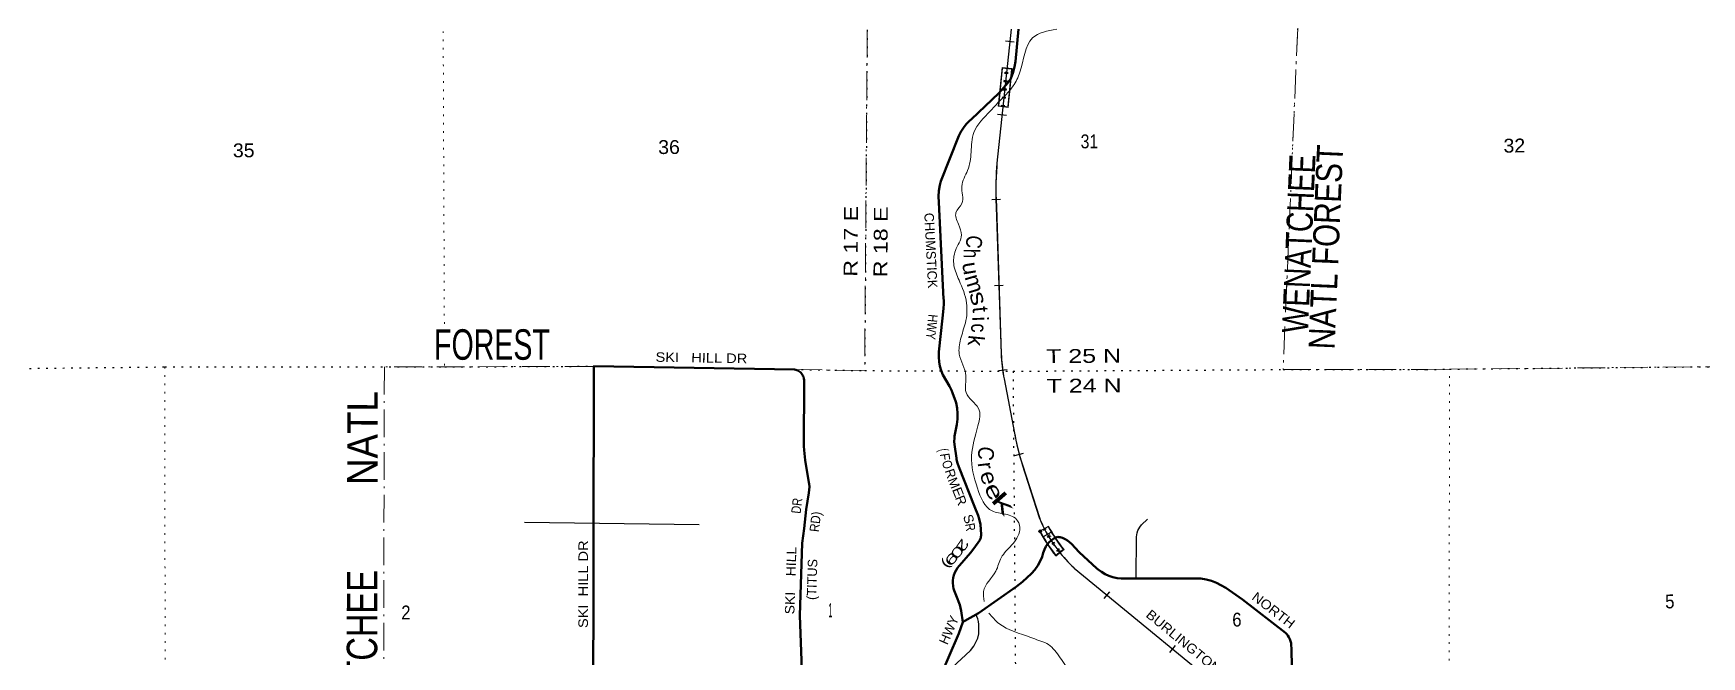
# Model space of a CAD drawing. Header units: feet. Extents: x -3 to 248627, y 0 to 184934.
# Drawn here: x 75471 to 96546, y 38115 to 45987 of the extents above; entities that cross this region are included whole.
import ezdxf
from ezdxf.enums import TextEntityAlignment as Align

# ---------------------------------------------------------------- set-up
doc = ezdxf.new("R2010")
doc.units = ezdxf.units.FT
doc.header["$LTSCALE"] = 70
doc.header["$PDMODE"] = 32
doc.header["$PDSIZE"] = 35
doc.linetypes.add('DOT_DASHED', pattern=[7.7, 5, -1.2, 0.3, -1.2])
doc.linetypes.add('DOTTED', pattern=[1.5, 0.3, -1.2])
for name, color, linetype, lineweight in [('26', 7, 'Continuous', 40), ('27', 7, 'Continuous', 35), ('29', 7, 'Continuous', 25), ('34', 7, 'Continuous', 25), ('39', 7, 'Continuous', 13), ('44', 7, 'DOT_DASHED', 13), ('6', 7, 'DOTTED', 25), ('7', 7, 'DOTTED', 13)]:
    doc.layers.add(name, color=color, linetype=linetype, lineweight=lineweight)
doc.layers.add('41', color=7, linetype='Continuous')

msp = doc.modelspace()

# ---------------------------------------------------------------- linework, layer by layer
at = {"layer": '26'}
for points in [[(87667.29, 45232.13), (87782.56, 45360.4), (87818.63, 45416.45), (87848.72, 45496.31), (87866.61, 45563.45), (87877.39, 45632.09), (87916.3, 46039.84)], [(87214.67, 38552.23), (87192.57, 38694.52), (87172.85, 38769.2), (87165.03, 38792.22), (87136.94, 38866.44), (87103.43, 38949.75), (87094.92, 38974.74), (87090.54, 38999.75), (87089.01, 39008.49), (87086.66, 39042.65), (87087.9, 39076.87), (87092.7, 39110.77), (87101.02, 39143.98), (87112.77, 39176.15), (87127.82, 39206.91), (87146, 39235.92), (87167.11, 39262.88), (87168.61, 39264.59), (87309.46, 39425.73), (87352.02, 39479.94), (87425.8, 39584.98), (87432.75, 39598.99), (87438.2, 39613.64), (87442.09, 39628.78), (87444.37, 39644.25), (87445.04, 39658.15), (87435.48, 39784.22), (87420.15, 39854.49), (87406.94, 39897.25), (87360.67, 40009.95), (87162.61, 40510.62), (87146.13, 40557.99), (87134.7, 40606.83), (87132.12, 40622.68), (87107.02, 40794.68), (87104.27, 40833.61), (87105.61, 40872.62), (87108.73, 40898.23), (87137.22, 41048.4), (87145.24, 41116.1), (87146.15, 41184.26), (87139.92, 41252.14), (87126.64, 41319), (87122.61, 41334.1), (87083.27, 41446.1), (87069.41, 41480.49), (87043.75, 41531.03), (86961.34, 41676.23), (86939.57, 41728.63), (86923.4, 41783.01), (86912.99, 41838.79), (86908.48, 41895.35), (86909.9, 41952.07), (86911.21, 41966.42), (86953.99, 42389.15), (86967.31, 42512.51), (86972.01, 42569.39), (86970.74, 42626.45), (86970.45, 42630.19), (86908.52, 43855.02), (86905.99, 43926.75), (86910.97, 43998.34), (86923.41, 44069.02), (86936.85, 44118.71), (87160.4, 44691.82), (87187.21, 44745.08), (87219.43, 44795.24), (87256.73, 44841.76), (87298.68, 44884.13), (87321.26, 44903.61), (87667.29, 45232.13)], [(82544.73, 37171.86), (82549.17, 41782.45), (85087.82, 41740.74), (85102.21, 41737.83), (85116.21, 41733.44), (85129.68, 41727.6), (85142.46, 41720.39), (85154.42, 41711.88), (85165.42, 41702.17), (85175.35, 41691.36), (85184.1, 41679.57), (85191.56, 41666.94), (85197.67, 41653.59), (85202.34, 41639.68), (85205.54, 41625.35), (85207.22, 41610.77), (85207.36, 41596.09), (85206.59, 41586.19), (85205.5, 40775.21), (85207.19, 40724.68), (85220.89, 40596.34), (85268.28, 40312.22), (85270.39, 40299.11), (85273.87, 40260.09), (85273.26, 40220.93), (85268.55, 40182.04), (85235.69, 39974.82), (85208.34, 39733.86), (85184.83, 39549.12), (85155.55, 38633.74), (85207.55, 37151.29)], [(91387.15, 37240.82), (91365.62, 38192.63), (91359.64, 38286.56), (91353.11, 38312.2), (91343.93, 38337.02), (91332.21, 38360.74), (91318.08, 38383.11), (91301.68, 38403.88), (91288.82, 38417.47), (90744.7, 38836.12), (90533.38, 38982.92), (90472.41, 39019.49), (90416.37, 39047.62), (90352.28, 39072.12), (90285.99, 39089.77), (90218.21, 39100.41), (90149.69, 39103.89), (89286.36, 39101.03), (89261.36, 39101.68), (89236.36, 39101.26), (89214.33, 39101.46), (89161.18, 39107.55), (89108.95, 39119.15), (89058.22, 39136.15), (89009.55, 39158.36), (88963.46, 39185.53), (88920.47, 39217.38), (88906.1, 39229.68), (88681.13, 39434.35), (88583.53, 39539.13), (88559.72, 39561.69), (88533.69, 39581.63), (88505.72, 39598.74), (88478.7, 39611.75), (88470.21, 39615.62), (88456.37, 39620.55), (88442.09, 39624), (88427.53, 39625.94), (88412.84, 39626.34), (88389, 39620.16), (88363.72, 39608.57), (88305.79, 39564.31), (88277.56, 39533.3)], [(87214.67, 38552.23), (87239.67, 38566.63), (87410.98, 38665.29), (87892.46, 39002.15), (87966.17, 39060.31), (88081.73, 39166.07), (88122.78, 39213.22), (88158.69, 39264.39), (88189.04, 39319.04), (88213.52, 39376.56), (88229.6, 39427.6), (88243.26, 39467.14), (88260.97, 39505.04), (88277.56, 39533.3)], [(86899.71, 37802.67), (87162.94, 38407.54), (87214.67, 38552.23)]]:
    msp.add_lwpolyline(points, dxfattribs=at)
at = {"layer": '29'}
for p, q in [((83883.78, 39781.66), (81676.33, 39810.49)), ((89404.53, 39104.47), (89406.26, 39628.3)), ((87307.65, 38191.83), (86903.36, 37818.44))]:
    msp.add_line(p, q, dxfattribs=at)
for points in [[(89406.26, 39628.3), (89413.89, 39676.65), (89423.69, 39709.36), (89448.21, 39750.26), (89469.46, 39778.06), (89546.45, 39852.59)], [(87307.65, 38191.83), (87351.03, 38245.82), (87378.81, 38296.52), (87401.7, 38347.23), (87413.14, 38404.47), (87416.41, 38463.35), (87413.14, 38522.23), (87409.87, 38559.85), (87401.7, 38592.56), (87378.4, 38649.75)]]:
    msp.add_lwpolyline(points, dxfattribs=at)
at = {"layer": '34', "lineweight": 13}
for p, q in [((87823.96, 46039.46), (87642.77, 44347.29)), ((87657.75, 45066.11), (87708.51, 45557.03)), ((87837.83, 45543.65), (87708.51, 45557.03)), ((87787.06, 45052.73), (87837.83, 45543.65)), ((87787.59, 45052.68), (87657.75, 45066.11)), ((87733.47, 41624.27), (87864.82, 40935.76)), ((87964.23, 40538.15), (88179.03, 39870.08)), ((88180.3, 39700.97), (88294.3, 39764.54)), ((88190.87, 39697.71), (88291.52, 39753.83)), ((88388.57, 39385.79), (88491.4, 39466.2)), ((88480.53, 39467.86), (88389.72, 39396.85)), ((88619.23, 39231.76), (93089.84, 35560.14))]:
    msp.add_line(p, q, dxfattribs=at)
at = {"layer": '34'}
for p, q in [((87752.42, 45890.84), (87862.4, 45879.07)), ((87652.45, 44964.72), (87762.43, 44952.95)), ((87577.81, 43889), (87688.38, 43891.94)), ((87612.55, 42803.43), (87723.1, 42807.09)), ((87662.18, 41727.18), (87771.77, 41742.16)), ((87871.13, 40654.7), (87977.85, 40683.77)), ((88233.34, 39632.87), (88329.12, 39688.19)), ((88999.15, 38847.14), (89069.35, 38932.61)), ((89829.39, 38168.65), (89899.59, 38254.13))]:
    msp.add_line(p, q, dxfattribs=at)
msp.add_lwpolyline([(87824.52, 46039.48), (87643.87, 44347.19), (87641.09, 44309.92), (87636.47, 44239.75), (87633.08, 44169.23), (87631.32, 44098.34), (87630.36, 44027.88), (87630.61, 43957.48), (87632.49, 43886.72), (87637.04, 43792.48), (87698.37, 41940.45), (87698.41, 41938.89), (87699.92, 41903.83), (87702.06, 41868.69), (87705.03, 41833.51), (87708.34, 41798.59), (87712.3, 41763.61), (87717.09, 41728.58), (87722.24, 41693.81), (87727.98, 41659.17), (87734.55, 41624.48), (87865.9, 40935.96), (87872.29, 40900.65), (87883.11, 40848.16), (87894.41, 40796.15), (87906.68, 40744.13), (87920.21, 40692.2), (87934.23, 40640.75), (87949.12, 40589.58), (87965.28, 40538.48), (88180.07, 39870.45), (88190.52, 39844.25), (88201.52, 39818.4), (88212.98, 39792.72), (88224.79, 39767.02), (88237.14, 39741.7), (88249.9, 39716.71), (88263.01, 39691.68), (88276.66, 39667.04), (88290.7, 39642.74), (88305.25, 39618.44), (88320.14, 39594.64), (88335.32, 39570.95), (88340.35, 39563.52), (88342.4, 39560.34), (88362.31, 39531.61), (88382.85, 39502.96), (88403.75, 39474.92), (88425.02, 39447.07), (88447, 39419.58), (88469.35, 39392.7), (88492.24, 39366.09), (88515.41, 39339.85), (88539.29, 39313.95), (88563.36, 39288.59), (88588.16, 39263.59), (88613.14, 39239.12), (88619.96, 39232.58), (93090.61, 35560.93)], dxfattribs=at)
at = {"layer": '34', "lineweight": 13}
msp.add_lwpolyline([(87715.65, 45548.25), (87829.05, 45536.51), (87779.92, 45061.51), (87666.53, 45073.24)], close=True, dxfattribs=at)
msp.add_lwpolyline([(87631.39, 43886.68), (87635.94, 43792.44), (87697.27, 41940.42)], dxfattribs=at)
at = {"layer": '34', "linetype": 'DOTTED', "lineweight": 100}
for centre, radius, start, end in [((36193.64, 50634.96), 51827.3, 353.82447, 354.36789), ((64923.19, 47679.27), 22948, 353.44091, 354.67264), ((90228.57, 40828.09), 2270.15, 208.8134, 218.0934)]:
    msp.add_arc(centre, radius, start, end, dxfattribs=at)
at = {"layer": '34', "lineweight": 13}
for centre, radius, start, end in [((91675.41, 44017.22), 4046.13, 175.32069, 181.84875), ((89714.44, 42011.25), 2018.41, 182.01084, 191.05329), ((90879.19, 41478.18), 3062.79, 190.20086, 197.87366), ((89682.59, 40459.76), 1615.06, 201.41441, 213.7315), ((90224.01, 40825.35), 2332.92, 208.8134, 218.0934), ((90224.01, 40825.35), 2324.92, 209.01418, 217.91069), ((90224.92, 40826.26), 2210.92, 209.01653, 217.90888), ((90224.92, 40826.26), 2202.92, 208.8134, 218.0934), ((90006.46, 40687.67), 2010.98, 214.00791, 226.38377)]:
    msp.add_arc(centre, radius, start, end, dxfattribs=at)
at = {"layer": '34'}
msp.add_point((88190.87, 39697.71), dxfattribs=at)
at = {"layer": '39'}
for points in [[(67885.13, 45970.79), (67883.94, 45782.45), (68004.76, 45648.36), (68101.43, 45534.27), (68199.31, 45028.78), (68244.55, 44675.66), (68236.99, 44525.1), (68217.35, 44386.53), (68265.93, 44252.21), (68306.66, 44057.65), (68449.21, 43385.71), (68671.09, 43013.1), (68827.76, 42965.45), (68908.22, 42903.49), (68992.8, 42807.42), (69057.31, 42711.29), (69141.47, 42749.71), (69229.98, 42679.75), (69493.5, 42471.87), (69600.53, 42253.44), (69775.52, 41473.21), (69848.43, 41256.68), (69836.92, 41084.02), (69849.65, 40859.25), (70020.45, 40135.22), (70113.42, 39922.76), (70154.19, 39714.15), (70335.87, 39367.5), (70457.57, 38946.39), (70595.34, 38521.32), (70708.1, 38397.24), (70736.46, 38309.02), (70720.99, 38122.3), (70638, 37702.52), (70684.61, 37554.14), (70715.12, 37421.76), (70739.9, 37197.04), (70873.07, 36960.63), (70957.99, 36752.16), (71068.83, 36599.98), (71125.63, 36403.46), (71218.42, 36247.21), (71217.09, 36026.41), (71221.54, 35885.92), (71161.8, 35737.19), (71182.31, 35594.75), (71234.7, 35524.67), (71217.16, 35356), (71267.84, 35189.57), (71457.29, 34923.24), (71534.26, 34690.66), (71639.55, 34385.91), (71861.5, 33993.23), (71998.8, 33720.71), (72096.35, 33323.61), (72262.5, 32804.29), (72432.08, 32473.66), (72689.79, 32197.52), (72867.42, 31860.9), (73012.87, 31548.25), (73298.21, 31420.74), (73511.39, 31268.89), (74066.26, 30937.53), (74238.97, 30895.95), (74407.54, 30890.49), (74688.52, 30879.38), (74993.59, 30862.32), (75098.06, 30820.52), (75389.34, 30721.12), (75845.08, 30650.37), (76154.02, 30679.49), (76410.65, 30752.6), (76550.68, 30893.57), (76686.81, 30998.39), (76843.2, 31043.07), (77247.5, 31381.62), (77343.64, 31442.15), (77552, 31551.23), (77651.92, 31684.04), (77788.29, 31712.59), (78000.66, 31823.69), (78511.42, 32128.47), (78723.81, 32233.55), (78990.94, 32154.14), (79465.25, 31916.85), (79698.34, 31815.26), (80325.89, 31343.63), (80611.83, 31023.43), (80877.61, 30731.25), (81164.11, 30230.4), (81262.15, 29674.73), (81232.96, 29379.57), (81115.01, 29234.66), (81099.31, 29122.21), (81127.48, 29096.21), (81167.43, 29154.55), (81231.41, 29231.04)], [(68237.16, 45971.71), (68257.11, 45805.76), (68225.3, 45711.32), (68221.68, 45582.84), (68324.84, 45318.23), (68431.62, 45182.1), (68556.49, 45033.98), (68605.33, 44813.35), (68728.87, 43798.11), (68862.72, 43340.91), (68995.92, 43096.47), (69181.12, 42906.4), (69434.74, 42656.34), (69616, 42444.17), (69733.3, 42147.49), (69895.93, 41469.6), (69973.1, 41172.79), (70025.91, 40968.23), (70062.76, 40731.5), (70216.59, 40302.46), (70205.21, 40089.66), (70185.49, 39977.19), (70236.11, 39828.83), (70292.64, 39720.63), (70394.94, 39733.01), (70455.25, 39697.08), (70520.02, 39516.64), (70637.34, 39215.95), (70599.59, 39095.39), (70531.54, 39034.95), (70533.89, 38926.57), (70674.99, 38722.3), (70824.25, 38473.9), (70853.31, 38158.87), (70709.91, 37811.15), (70732.49, 37646.63), (70811.42, 37430.11), (70936.94, 37073.24), (71104.05, 36891.14), (71281.27, 36689), (71340.2, 36448.33), (71312.56, 36303.72), (71357.83, 35938.56), (71314.42, 35699.56), (71347.14, 35502.96), (71414.07, 35272.35), (71529.16, 35043.91), (71618.28, 34775.24), (71699.47, 34478.44), (71881.17, 34121.76), (72038.53, 33849.3), (72121.61, 33588.64), (72358.66, 32854.79), (72620.87, 32422.1), (72882.77, 32089.77), (73144.55, 31793.57), (73374.03, 31561.49), (74117.99, 31082.22), (74467.5, 30970.98), (75282.18, 30981.7), (75811.93, 30987.47), (76142.9, 31030.72), (76449.52, 31162.2), (76678.32, 31150.91), (76914.73, 31272.13), (77202.86, 31542.05), (77319.26, 31538.42), (77427.42, 31603.01), (77619.6, 31752.18), (77958.36, 31873.73), (78328.97, 32075.68), (78484.94, 32256.84), (78769.57, 32358.14), (79018.55, 32310.8), (79300.01, 32143.12), (80007.5, 31776.14), (80369.82, 31412.02), (80881.01, 30931.99), (81122.99, 30549.41), (81292.79, 30148.53), (81346.14, 29769.35), (81379.11, 29488.45), (81401.79, 29291.82), (81340.29, 29064.8), (81212.66, 28805.45), (81109.97, 28553.78)], [(88399.06, 46041.96), (88094.9, 45929.62), (87932.12, 45495.29), (87847.94, 45322.63), (87656.91, 45112.38)], [(87657.6, 45113.14), (87558.35, 45004.37), (87352.09, 44736.89), (87316.75, 44485.87), (87273.31, 44256.91), (87199.68, 44053.94), (87200.35, 43839.17), (87126.45, 43726.52), (87157.01, 43578.09), (87195.56, 43439.72), (87119.91, 43244.77), (87100.43, 43056.03), (87165.22, 42869.57), (87260.43, 42578.84), (87245.14, 42331.91), (87183.58, 42122.95), (87168.1, 41936.23), (87251.22, 41663.53), (87253.88, 41450.77), (87326.44, 41348.64), (87411.02, 41250.57), (87403.68, 41029.75), (87323.71, 40649.83), (87396.57, 40243.89), (87583.59, 39954.49), (87752.27, 39914.9), (87905.04, 39831.1), (87931.48, 39716.78), (87827.73, 39521.74), (87697.78, 39364.74), (87630.08, 39195.91), (87474.35, 38938.48), (87483.08, 38813.27)], [(87542.81, 38663.35), (87668.24, 38533.66), (88070.12, 38358.36), (88174.23, 38319.02)], [(88174.23, 38319.02), (88273.03, 38282.76), (88424.02, 38126.69), (88561.09, 37926.43), (88624.35, 37819.4)]]:
    msp.add_spline(points, degree=3, dxfattribs=at)
at = {"layer": '44'}
for points in [[(86004.87, 46032.47), (85972.75, 41727.54), (82534.42, 41779.9), (79904.64, 41774.45), (79868.41, 25158.48), (77150.35, 25154.94), (77136.75, 19811.71), (82532.73, 19817.53), (87888.64, 19803.14), (91053.95, 19851.48), (93155.33, 19878.69)], [(91443.06, 46053.87), (91258.34, 41741.02), (93065.11, 41740.99)], [(93065.11, 41740.99), (93362.35, 41746.35), (96745.1, 41776.95), (98819.71, 41793.38), (98719.21, 35903.77), (98697.07, 30558.72), (103986.92, 30509.64), (103948.66, 25170.43), (109306.68, 25126.1), (114774.44, 25144.37), (120016.05, 25089.74), (120011.44, 19800.86), (120000.83, 17140.75), (124219.61, 17706.45)]]:
    msp.add_lwpolyline(points, dxfattribs=at)
at = {"layer": '6'}
for p, q in [((86004.87, 46032.47), (85972.75, 41727.54)), ((87847.03, 41719.69), (87882.07, 37265.07))]:
    msp.add_line(p, q, dxfattribs=at)
for points in [[(69833.49, 41723.9), (70015.55, 41722.9), (71921.9, 41725.2), (75317.13, 41754.5), (77131.12, 41774.55), (80666.91, 41774.21), (82549.17, 41782.45), (85972.75, 41727.54), (87847.03, 41719.69), (91258.34, 41741.02), (93065.11, 41740.99)], [(93065.11, 41740.99), (93362.35, 41746.35), (96745.1, 41776.95), (98819.71, 41793.38), (102221.88, 41882.37), (104139.59, 41750.65), (107768.26, 41677.57), (111214.18, 41618.57), (113052.2, 41618.4), (114788.43, 41574.21), (118414.04, 41592.17), (119967.16, 41588.92), (123742.77, 41657.87), (124087.87, 41648.76)]]:
    msp.add_lwpolyline(points, dxfattribs=at)
at = {"layer": '7'}
for p, q in [((80648.22, 46012.68), (80663.17, 42217.01)), ((91443.06, 46053.87), (91258.34, 41741.02)), ((80664.75, 41814.69), (80664.88, 41782.23)), ((93350.11, 35859.7), (93362.35, 41746.35))]:
    msp.add_line(p, q, dxfattribs=at)
for points in [[(77131.12, 41774.55), (77137.24, 35895.46), (77137.72, 35740.91), (77137.92, 31495.68)], [(82543.9, 34367.16), (82546.06, 35889.31), (82549.17, 41782.45)]]:
    msp.add_lwpolyline(points, dxfattribs=at)

# ---------------------------------------------------------------- texts
at = {"layer": '27'}
for s, rotation, p in [('CHUMSTICK', 272.895, (86725.24, 43717.28)), ('(TITUS', 88.168, (85359.6, 38829.11)), ('HWY', 66.482, (87017.79, 38255.82))]:
    msp.add_text(s, height=120, rotation=rotation, dxfattribs=at).set_placement(p)
for s, rotation, width, p in [('HWY', 264.221, 0.85, (86777.37, 42443.12)), ('SKI   HILL DR', 359.059, 1.15, (83330.08, 41839.63)), ('DR', 83.524, 0.85, (85162.95, 39915.85)), ('RD)', 83.524, 0.9, (85394.21, 39684.49)), ('SKI  HILL DR', 89.945, 1.15, (82475.98, 38475.76)), ('SKI    HILL', 88.168, 1.1, (85083.8, 38647.63)), ('NORTH', 322.425, 1.1, (90852.38, 38845.77))]:
    msp.add_text(s, height=120, rotation=rotation, dxfattribs=dict(at, width=width)).set_placement(p)
for s, rotation, width, p in [('(', 278.303, 0.65, (86913.1, 40715.99)), ('F', 278.303, 0.9, (86929.18, 40630.31)), ('O', 284.183, 0.85, (86959.64, 40526.71)), ('E', 291.583, 1.15, (87096.97, 40169.02)), ('R', 291.583, 1.05, (87135.19, 40065.56)), ('S', 287.168, 1.05, (87229.74, 39836.47)), ('R', 280.336, 0.85, (87248.88, 39740.02)), ('9', 228.844, 1.95, (87025.3, 39387.43)), ('0', 231.865, 1.9, (87093.77, 39470.62)), ('2', 234.916, 1.7, (87161.51, 39555.24)), (')', 228.844, 1.5, (86964.44, 39316.7))]:
    msp.add_text(s, height=120, rotation=rotation, dxfattribs=dict(at, width=width)).set_placement(p, align=Align.CENTER)
for s, rotation, p in [('R', 288.583, (87001.15, 40407.81)), ('M', 291.583, (87044.38, 40286.29))]:
    msp.add_text(s, height=120, rotation=rotation, dxfattribs=at).set_placement(p, align=Align.CENTER)
at = {"layer": '34', "width": 1.1}
msp.add_text('BURLINGTON   NORTHERN', height=120, rotation=320.604, dxfattribs=at).set_placement((89515.01, 38626.06))
at = {"layer": '41'}
for s, rotation, width, p in [('C', 264.248, 0.85, (87256.11, 43362.21)), ('h', 268.961, 0.8, (87222.1, 43208.21)), ('u', 279.346, 1.1, (87216.68, 43003.97)), ('m', 286.746, 1.05, (87266.73, 42798.76)), ('s', 285.782, 1.3, (87316.52, 42615.57)), ('c', 271.133, 0.85, (87318.38, 42265.16)), ('C', 261.26, 0.9, (87407.53, 40695.94)), ('e', 288.08, 1.15, (87449.15, 40344.76)), ('e', 297.913, 1.4, (87521.96, 40156.47)), ('k', 310.893, 2.1, (87646.64, 39986.06))]:
    msp.add_text(s, height=200, rotation=rotation, dxfattribs=dict(at, width=width)).set_placement(p, align=Align.CENTER)
for s, rotation, p in [('i', 272.321, (87332.04, 42378.2)), ('t', 275.674, (87337.27, 42490.61)), ('k', 264.27, (87280.62, 42115.93)), ('r', 276.821, (87404.78, 40516.99))]:
    msp.add_text(s, height=200, rotation=rotation, dxfattribs=at).set_placement(p, align=Align.CENTER)
at = {"layer": '44'}
for s, height, rotation, width, p in [('NATL FOREST', 330, 87.548, 0.85, (91907.91, 41991.53)), ('WENATCHEE', 330, 87.548, 0.8, (91572.72, 42197.19)), ('FOREST', 385, 359.994, 0.7, (80533.58, 41864.71)), ('NATL', 385, 89.875, 0.9, (79819.6, 40282.85)), ('WENATCHEE', 385, 89.875, 0.8, (79811.16, 36576.6))]:
    msp.add_text(s, height=height, rotation=rotation, dxfattribs=dict(at, width=width)).set_placement(p)
at = {"layer": '6'}
for s, rotation, width, p in [('R 17 E', 89.573, 1.25, (85881.59, 42912.84)), ('R 18 E', 89.573, 1.25, (86258.54, 42905.99)), ('T 25 N', 0.358, 1.35, (88264.6, 41822.32)), ('T 24 N', 0.358, 1.35, (88270.99, 41447.58))]:
    msp.add_text(s, height=175, rotation=rotation, dxfattribs=dict(at, width=width)).set_placement(p)
at = {"layer": '7'}
for s, rotation, width, p in [('31', 0.19, 0.85, (88701.3, 44534.87)), ('35', 0.19, 1.05, (77992.06, 44421.6)), ('36', 0.19, 1.05, (83364.8, 44463.13)), ('32', 0.62, 1.05, (94044.09, 44480.61)), ('1', 0.19, 0.4, (85514.04, 38612.65)), ('5', 0.62, 0.9, (96086.57, 38724.1)), ('2', 0.19, 0.9, (80118.77, 38585.17)), ('6', 0.19, 0.9, (90616.93, 38494.69))]:
    msp.add_text(s, height=175, rotation=rotation, dxfattribs=dict(at, width=width)).set_placement(p)

doc.saveas('drawing.dxf')
